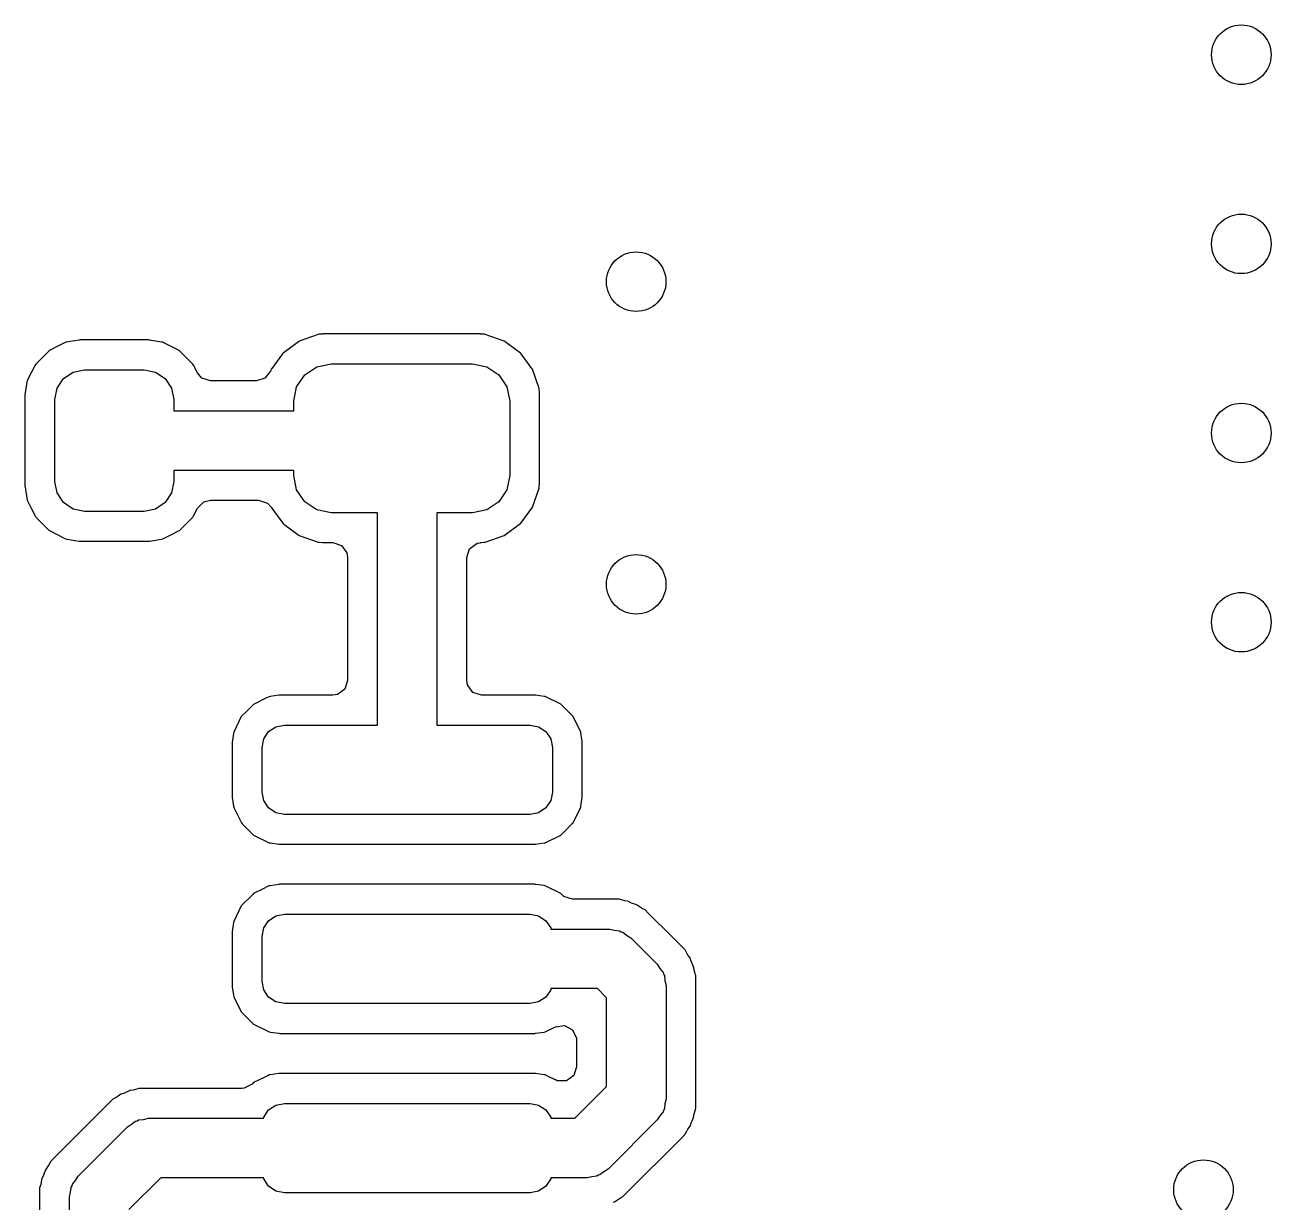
# Model space of a CAD drawing. Extents: x 3.91 to 7.47, y -4.88 to -2.92.
# Drawn here: x 5.017 to 5.3465, y -3.9008 to -3.5896 of the extents above; entities that cross this region are included whole.
import ezdxf

# ---------------------------------------------------------------- set-up
doc = ezdxf.new("R2010")
doc.units = 0
doc.header["$MEASUREMENT"] = 0
doc.layers.add('BLACK', color=7, linetype='CONTINUOUS')

msp = doc.modelspace()

# ---------------------------------------------------------------- linework, layer by layer
at = {"layer": 'BLACK', "linetype": 'CONTINUOUS'}
for p, q in [((5.02787, -3.67351), (5.02572, -3.6746)), ((5.03026, -3.67313), (5.02787, -3.67351)), ((5.03141, -3.67295), (5.03026, -3.67313)), ((5.03156, -3.67292), (5.03141, -3.67295)), ((5.03141, -3.67295), (5.03141, -3.67295)), ((5.04068, -3.67292), (5.03156, -3.67292)), ((5.04979, -3.67292), (5.04068, -3.67292)), ((5.04994, -3.67295), (5.04979, -3.67292)), ((5.05318, -3.67346), (5.04994, -3.67295)), ((5.04994, -3.67295), (5.04994, -3.67295)), ((5.05348, -3.67351), (5.05318, -3.67346)), ((5.05318, -3.67346), (5.05318, -3.67346)), ((5.05376, -3.67365), (5.05348, -3.67351)), ((5.05766, -3.67564), (5.05376, -3.67365)), ((5.05376, -3.67365), (5.05376, -3.67365)), ((5.08865, -3.67391), (5.08529, -3.67639)), ((5.08935, -3.6734), (5.08865, -3.67391)), ((5.08958, -3.67322), (5.08935, -3.6734)), ((5.08935, -3.6734), (5.08935, -3.6734)), ((5.09461, -3.67146), (5.08958, -3.67322)), ((5.09485, -3.67143), (5.09461, -3.67146)), ((5.09576, -3.67135), (5.09485, -3.67143)), ((5.09485, -3.67143), (5.09485, -3.67143)), ((5.09585, -3.67134), (5.09576, -3.67135)), ((5.09576, -3.67135), (5.09576, -3.67135)), ((5.1375, -3.67134), (5.09585, -3.67134)), ((5.13759, -3.67135), (5.1375, -3.67134)), ((5.1385, -3.67143), (5.13759, -3.67135)), ((5.13759, -3.67135), (5.13759, -3.67135)), ((5.13874, -3.67146), (5.1385, -3.67143)), ((5.1385, -3.67143), (5.1385, -3.67143)), ((5.14377, -3.67322), (5.13874, -3.67146)), ((5.144, -3.6734), (5.14377, -3.67322)), ((5.1447, -3.67391), (5.144, -3.6734)), ((5.144, -3.6734), (5.144, -3.6734)), ((5.14806, -3.67639), (5.1447, -3.67391)), ((5.02342, -3.67577), (5.01989, -3.67931)), ((5.02369, -3.67564), (5.02342, -3.67577)), ((5.02572, -3.6746), (5.02369, -3.67564)), ((5.02369, -3.67564), (5.02369, -3.67564)), ((5.05793, -3.67577), (5.05766, -3.67564)), ((5.05766, -3.67564), (5.05766, -3.67564)), ((5.06146, -3.67931), (5.05793, -3.67577)), ((5.08512, -3.67663), (5.0823, -3.68045)), ((5.08529, -3.67639), (5.08512, -3.67663)), ((5.14823, -3.67663), (5.14806, -3.67639)), ((5.15105, -3.68045), (5.14823, -3.67663)), ((5.01975, -3.67958), (5.01784, -3.68332)), ((5.01989, -3.67931), (5.01975, -3.67958)), ((5.01975, -3.67958), (5.01975, -3.67958)), ((5.0616, -3.67958), (5.06146, -3.67931)), ((5.06264, -3.68162), (5.0616, -3.67958)), ((5.0616, -3.67958), (5.0616, -3.67958)), ((5.0823, -3.68045), (5.08212, -3.68068)), ((5.0823, -3.68045), (5.0823, -3.68045)), ((5.09101, -3.68212), (5.09421, -3.67998)), ((5.09421, -3.67998), (5.09797, -3.67923)), ((5.09797, -3.67923), (5.13538, -3.67923)), ((5.13538, -3.67923), (5.13914, -3.67998)), ((5.13914, -3.67998), (5.14234, -3.68212)), ((5.15123, -3.68068), (5.15105, -3.68045)), ((5.01762, -3.68376), (5.01757, -3.68406)), ((5.01784, -3.68332), (5.01762, -3.68376)), ((5.02553, -3.68568), (5.02723, -3.68312)), ((5.02723, -3.68312), (5.02979, -3.68142)), ((5.02979, -3.68142), (5.0328, -3.68082)), ((5.0328, -3.68082), (5.04855, -3.68082)), ((5.04855, -3.68082), (5.05156, -3.68142)), ((5.05156, -3.68142), (5.05412, -3.68312)), ((5.05412, -3.68312), (5.05582, -3.68568)), ((5.06383, -3.683), (5.06264, -3.68162)), ((5.06612, -3.68375), (5.06383, -3.683)), ((5.07828, -3.68375), (5.06612, -3.68375)), ((5.0805, -3.68306), (5.07828, -3.68375)), ((5.08196, -3.68114), (5.0805, -3.68306)), ((5.08203, -3.68096), (5.08196, -3.68114)), ((5.08212, -3.68068), (5.08203, -3.68096)), ((5.08888, -3.68531), (5.09101, -3.68212)), ((5.14234, -3.68212), (5.14447, -3.68531)), ((5.15299, -3.68571), (5.15123, -3.68068)), ((5.01731, -3.68571), (5.01703, -3.68745)), ((5.01757, -3.68406), (5.01731, -3.68571)), ((5.01757, -3.68406), (5.01757, -3.68406)), ((5.02493, -3.68869), (5.02553, -3.68568)), ((5.05582, -3.68568), (5.05642, -3.68869)), ((5.08813, -3.68908), (5.08888, -3.68531)), ((5.14447, -3.68531), (5.14522, -3.68908)), ((5.15311, -3.68696), (5.15299, -3.68571)), ((5.15311, -3.71088), (5.15311, -3.68696)), ((5.01703, -3.68745), (5.01703, -3.71158)), ((5.02493, -3.71034), (5.02493, -3.68869)), ((5.05642, -3.68869), (5.05642, -3.69164)), ((5.08813, -3.69164), (5.08813, -3.68908)), ((5.14522, -3.68908), (5.14522, -3.70876)), ((5.05642, -3.69164), (5.08813, -3.69164)), ((5.08813, -3.70739), (5.05642, -3.70739)), ((5.05642, -3.70739), (5.05642, -3.71034)), ((5.08813, -3.70876), (5.08813, -3.70739)), ((5.08888, -3.71253), (5.08813, -3.70876)), ((5.14522, -3.70876), (5.14447, -3.71253)), ((5.01703, -3.71158), (5.01706, -3.71174)), ((5.01706, -3.71174), (5.01706, -3.71174)), ((5.01706, -3.71174), (5.01717, -3.71245)), ((5.01717, -3.71245), (5.01762, -3.71528)), ((5.02553, -3.71336), (5.02493, -3.71034)), ((5.02723, -3.71591), (5.02553, -3.71336)), ((5.05582, -3.71336), (5.05412, -3.71591)), ((5.05642, -3.71034), (5.05582, -3.71336)), ((5.09101, -3.71572), (5.08888, -3.71253)), ((5.14447, -3.71253), (5.14234, -3.71572)), ((5.15123, -3.71715), (5.15299, -3.71212)), ((5.15299, -3.71212), (5.15304, -3.71164)), ((5.15304, -3.71164), (5.1531, -3.71097)), ((5.1531, -3.71097), (5.15311, -3.71088)), ((5.1531, -3.71097), (5.1531, -3.71097)), ((5.01762, -3.71528), (5.0186, -3.7172)), ((5.02979, -3.71762), (5.02723, -3.71591)), ((5.05412, -3.71591), (5.05156, -3.71762)), ((5.06264, -3.71741), (5.06435, -3.71571)), ((5.06435, -3.71571), (5.06612, -3.71528)), ((5.06612, -3.71528), (5.07883, -3.71528)), ((5.07883, -3.71528), (5.08113, -3.71603)), ((5.08113, -3.71603), (5.08211, -3.71716)), ((5.09421, -3.71785), (5.09101, -3.71572)), ((5.14234, -3.71572), (5.13914, -3.71785)), ((5.0186, -3.7172), (5.01975, -3.71945)), ((5.01975, -3.71945), (5.01989, -3.71973)), ((5.01989, -3.71973), (5.02342, -3.72326)), ((5.0328, -3.71822), (5.02979, -3.71762)), ((5.04855, -3.71822), (5.0328, -3.71822)), ((5.05156, -3.71762), (5.04855, -3.71822)), ((5.05793, -3.72326), (5.06146, -3.71973)), ((5.06146, -3.71973), (5.0616, -3.71945)), ((5.0616, -3.71945), (5.06264, -3.71741)), ((5.0616, -3.71945), (5.0616, -3.71945)), ((5.08211, -3.71716), (5.08212, -3.71715)), ((5.08212, -3.71715), (5.0823, -3.71739)), ((5.0823, -3.71739), (5.0823, -3.71739)), ((5.0823, -3.71739), (5.08469, -3.72062)), ((5.09797, -3.7186), (5.09421, -3.71785)), ((5.11024, -3.7186), (5.09797, -3.7186)), ((5.11024, -3.77471), (5.11024, -3.7186)), ((5.13538, -3.7186), (5.12599, -3.7186)), ((5.12599, -3.7186), (5.12599, -3.77471)), ((5.13914, -3.71785), (5.13538, -3.7186)), ((5.14866, -3.72062), (5.15105, -3.71739)), ((5.15105, -3.71739), (5.15123, -3.71715)), ((5.15105, -3.71739), (5.15105, -3.71739)), ((5.02342, -3.72326), (5.02369, -3.7234)), ((5.02369, -3.7234), (5.02369, -3.7234)), ((5.02369, -3.7234), (5.02759, -3.72539)), ((5.0561, -3.72419), (5.05766, -3.7234)), ((5.05766, -3.7234), (5.05793, -3.72326)), ((5.05766, -3.7234), (5.05766, -3.7234)), ((5.08469, -3.72062), (5.08529, -3.72144)), ((5.08529, -3.72144), (5.08553, -3.72162)), ((5.08553, -3.72162), (5.08922, -3.72435)), ((5.14413, -3.72435), (5.14782, -3.72162)), ((5.14782, -3.72162), (5.14806, -3.72144)), ((5.14806, -3.72144), (5.14866, -3.72062)), ((5.02759, -3.72539), (5.02787, -3.72553)), ((5.02787, -3.72553), (5.02817, -3.72557)), ((5.02817, -3.72557), (5.02817, -3.72557)), ((5.02817, -3.72557), (5.03141, -3.72609)), ((5.03141, -3.72609), (5.03141, -3.72609)), ((5.03141, -3.72609), (5.03156, -3.72611)), ((5.03156, -3.72611), (5.04067, -3.72611)), ((5.04067, -3.72611), (5.04979, -3.72611)), ((5.04979, -3.72611), (5.04994, -3.72609)), ((5.04994, -3.72609), (5.05167, -3.72581)), ((5.04994, -3.72609), (5.04994, -3.72609)), ((5.05167, -3.72581), (5.05348, -3.72553)), ((5.05348, -3.72553), (5.0561, -3.72419)), ((5.08922, -3.72435), (5.08958, -3.72461)), ((5.08958, -3.72461), (5.09461, -3.72638)), ((5.09461, -3.72638), (5.09485, -3.7264)), ((5.09485, -3.7264), (5.09485, -3.7264)), ((5.09485, -3.7264), (5.09576, -3.72649)), ((5.09576, -3.72649), (5.09576, -3.72649)), ((5.09576, -3.72649), (5.09585, -3.7265)), ((5.09585, -3.7265), (5.09845, -3.7265)), ((5.09845, -3.7265), (5.10074, -3.72724)), ((5.13463, -3.72809), (5.13658, -3.72667)), ((5.13658, -3.72667), (5.1375, -3.72651)), ((5.1375, -3.7265), (5.13759, -3.72649)), ((5.1375, -3.72651), (5.1375, -3.7265)), ((5.13759, -3.72649), (5.1385, -3.7264)), ((5.1385, -3.7264), (5.13874, -3.72638)), ((5.1385, -3.7264), (5.1385, -3.7264)), ((5.13874, -3.72638), (5.14377, -3.72461)), ((5.14377, -3.72461), (5.14413, -3.72435)), ((5.10074, -3.72724), (5.10216, -3.72919)), ((5.10216, -3.72919), (5.10235, -3.73039)), ((5.13388, -3.73038), (5.13463, -3.72809)), ((5.10235, -3.73039), (5.10235, -3.76291)), ((5.13388, -3.76291), (5.13388, -3.73038)), ((5.10235, -3.76291), (5.1016, -3.76521)), ((5.13407, -3.76412), (5.13388, -3.76291)), ((5.1016, -3.76521), (5.09965, -3.76662)), ((5.13549, -3.76607), (5.13407, -3.76412)), ((5.13778, -3.76681), (5.13549, -3.76607)), ((5.07726, -3.76946), (5.07586, -3.77087)), ((5.07749, -3.76924), (5.07726, -3.76946)), ((5.08091, -3.76756), (5.07749, -3.76924)), ((5.08134, -3.76734), (5.08091, -3.76756)), ((5.08162, -3.76721), (5.08134, -3.76734)), ((5.08134, -3.76734), (5.08134, -3.76734)), ((5.08191, -3.76717), (5.08162, -3.76721)), ((5.08192, -3.76717), (5.08191, -3.76717)), ((5.08419, -3.76683), (5.08192, -3.76717)), ((5.08433, -3.76681), (5.08419, -3.76683)), ((5.08419, -3.76683), (5.08419, -3.76683)), ((5.09845, -3.76681), (5.08433, -3.76681)), ((5.09965, -3.76662), (5.09845, -3.76681)), ((5.1519, -3.76681), (5.13778, -3.76681)), ((5.15204, -3.76683), (5.1519, -3.76681)), ((5.15429, -3.76716), (5.15204, -3.76683)), ((5.15204, -3.76683), (5.15204, -3.76683)), ((5.15459, -3.7672), (5.15429, -3.76716)), ((5.15429, -3.76716), (5.15429, -3.76716)), ((5.15872, -3.76922), (5.15459, -3.7672)), ((5.16197, -3.77247), (5.15872, -3.76922)), ((5.07425, -3.77249), (5.07223, -3.77661)), ((5.07586, -3.77087), (5.07425, -3.77249)), ((5.164, -3.77659), (5.16197, -3.77247)), ((5.08146, -3.77644), (5.08338, -3.77516)), ((5.08338, -3.77516), (5.08564, -3.77471)), ((5.08564, -3.77471), (5.11024, -3.77471)), ((5.12599, -3.77471), (5.1506, -3.77471)), ((5.1506, -3.77471), (5.15286, -3.77516)), ((5.15286, -3.77516), (5.15477, -3.77644)), ((5.072, -3.77817), (5.07184, -3.7793)), ((5.07184, -3.7793), (5.07184, -3.79373)), ((5.07218, -3.77691), (5.072, -3.77817)), ((5.07223, -3.77661), (5.07218, -3.77691)), ((5.07218, -3.77691), (5.07218, -3.77691)), ((5.07973, -3.78061), (5.08018, -3.77835)), ((5.08018, -3.77835), (5.08146, -3.77644)), ((5.15477, -3.77644), (5.15605, -3.77835)), ((5.15605, -3.77835), (5.1565, -3.78061)), ((5.16404, -3.77689), (5.164, -3.77659)), ((5.16434, -3.77893), (5.16404, -3.77689)), ((5.16404, -3.77689), (5.16404, -3.77689)), ((5.1644, -3.7793), (5.16434, -3.77893)), ((5.1644, -3.79373), (5.1644, -3.7793)), ((5.07973, -3.79242), (5.07973, -3.78061)), ((5.1565, -3.78061), (5.1565, -3.79242)), ((5.08018, -3.79468), (5.07973, -3.79242)), ((5.1565, -3.79242), (5.15605, -3.79468)), ((5.07184, -3.79373), (5.07186, -3.79387)), ((5.07186, -3.79387), (5.07186, -3.79387)), ((5.07186, -3.79387), (5.07219, -3.79612)), ((5.08146, -3.7966), (5.08018, -3.79468)), ((5.15605, -3.79468), (5.15477, -3.7966)), ((5.16405, -3.79612), (5.16437, -3.79387)), ((5.16437, -3.79387), (5.1644, -3.79373)), ((5.16437, -3.79387), (5.16437, -3.79387)), ((5.07219, -3.79612), (5.07224, -3.79644)), ((5.07224, -3.79644), (5.07237, -3.79671)), ((5.07237, -3.79671), (5.07237, -3.79671)), ((5.07237, -3.79671), (5.07269, -3.79737)), ((5.07269, -3.79737), (5.07426, -3.80057)), ((5.08338, -3.79788), (5.08146, -3.7966)), ((5.08564, -3.79833), (5.08338, -3.79788)), ((5.1506, -3.79833), (5.08564, -3.79833)), ((5.15286, -3.79788), (5.1506, -3.79833)), ((5.15477, -3.7966), (5.15286, -3.79788)), ((5.16199, -3.80055), (5.164, -3.79642)), ((5.164, -3.79642), (5.16405, -3.79612)), ((5.16405, -3.79612), (5.16405, -3.79612)), ((5.07426, -3.80057), (5.07449, -3.80079)), ((5.07449, -3.80079), (5.0751, -3.80141)), ((5.0751, -3.80141), (5.07751, -3.80381)), ((5.15963, -3.80291), (5.16176, -3.80077)), ((5.16176, -3.80077), (5.16199, -3.80055)), ((5.07751, -3.80381), (5.08164, -3.80583)), ((5.08164, -3.80583), (5.08194, -3.80587)), ((5.08194, -3.80587), (5.08194, -3.80587)), ((5.08194, -3.80587), (5.08419, -3.8062)), ((5.15205, -3.8062), (5.15432, -3.80587)), ((5.15432, -3.80587), (5.15462, -3.80582)), ((5.15432, -3.80587), (5.15432, -3.80587)), ((5.15462, -3.80582), (5.15874, -3.8038)), ((5.15874, -3.8038), (5.15963, -3.80291)), ((5.08419, -3.8062), (5.08419, -3.8062)), ((5.08419, -3.8062), (5.08433, -3.80622)), ((5.08433, -3.80622), (5.1519, -3.80622)), ((5.1519, -3.80622), (5.15204, -3.8062)), ((5.15204, -3.8062), (5.15205, -3.8062)), ((5.08001, -3.818), (5.07749, -3.81924)), ((5.08134, -3.81734), (5.08001, -3.818)), ((5.08162, -3.81721), (5.08134, -3.81734)), ((5.08134, -3.81734), (5.08134, -3.81734)), ((5.08191, -3.81717), (5.08162, -3.81721)), ((5.08192, -3.81717), (5.08191, -3.81717)), ((5.08419, -3.81683), (5.08192, -3.81717)), ((5.08433, -3.81681), (5.08419, -3.81683)), ((5.08419, -3.81683), (5.08419, -3.81683)), ((5.1519, -3.81681), (5.08433, -3.81681)), ((5.15204, -3.81683), (5.1519, -3.81681)), ((5.15429, -3.81716), (5.15204, -3.81683)), ((5.15204, -3.81683), (5.15204, -3.81683)), ((5.15459, -3.8172), (5.15429, -3.81716)), ((5.15429, -3.81716), (5.15429, -3.81716)), ((5.15872, -3.81922), (5.15459, -3.8172)), ((5.07709, -3.81964), (5.07425, -3.82249)), ((5.07726, -3.81946), (5.07709, -3.81964)), ((5.07749, -3.81924), (5.07726, -3.81946)), ((5.15895, -3.81945), (5.15872, -3.81922)), ((5.15911, -3.81961), (5.15895, -3.81945)), ((5.15957, -3.82), (5.15911, -3.81961)), ((5.16186, -3.82075), (5.15957, -3.82)), ((5.17417, -3.82075), (5.16186, -3.82075)), ((5.17508, -3.82104), (5.17417, -3.82075)), ((5.17567, -3.82119), (5.17508, -3.82104)), ((5.17631, -3.82129), (5.17567, -3.82119)), ((5.17661, -3.82133), (5.17631, -3.82129)), ((5.17631, -3.82129), (5.17631, -3.82129)), ((5.17745, -3.82177), (5.17661, -3.82133)), ((5.17802, -3.822), (5.17745, -3.82177)), ((5.17892, -3.82229), (5.17802, -3.822)), ((5.17917, -3.82247), (5.17892, -3.82229)), ((5.07425, -3.82249), (5.07223, -3.82661)), ((5.08146, -3.82644), (5.08338, -3.82516)), ((5.08338, -3.82516), (5.08564, -3.82471)), ((5.08564, -3.82471), (5.1506, -3.82471)), ((5.1506, -3.82471), (5.15286, -3.82516)), ((5.15286, -3.82516), (5.15477, -3.82644)), ((5.17969, -3.82285), (5.17917, -3.82247)), ((5.18021, -3.82317), (5.17969, -3.82285)), ((5.18106, -3.8236), (5.18021, -3.82317)), ((5.18195, -3.82449), (5.18106, -3.8236)), ((5.18806, -3.8306), (5.18195, -3.82449)), ((5.18195, -3.82449), (5.18195, -3.82449)), ((5.072, -3.82817), (5.07184, -3.8293)), ((5.07218, -3.82691), (5.072, -3.82817)), ((5.07223, -3.82661), (5.07218, -3.82691)), ((5.07218, -3.82691), (5.07218, -3.82691)), ((5.07973, -3.83061), (5.08018, -3.82835)), ((5.08018, -3.82835), (5.08146, -3.82644)), ((5.15477, -3.82644), (5.15605, -3.82835)), ((5.15605, -3.82835), (5.15611, -3.82864)), ((5.15611, -3.82864), (5.17169, -3.82864)), ((5.17169, -3.82864), (5.17297, -3.82894)), ((5.17297, -3.82894), (5.17428, -3.82909)), ((5.07184, -3.8293), (5.07184, -3.84373)), ((5.07973, -3.84242), (5.07973, -3.83061)), ((5.17428, -3.82909), (5.17466, -3.82933)), ((5.17466, -3.82933), (5.1751, -3.82943)), ((5.1751, -3.82943), (5.17613, -3.83025)), ((5.17613, -3.83025), (5.17724, -3.83095)), ((5.17724, -3.83095), (5.18425, -3.83796)), ((5.19159, -3.83413), (5.18806, -3.8306)), ((5.18806, -3.8306), (5.18806, -3.8306)), ((5.19202, -3.83498), (5.19159, -3.83413)), ((5.19234, -3.8355), (5.19202, -3.83498)), ((5.1929, -3.83627), (5.19234, -3.8355)), ((5.18425, -3.83796), (5.18495, -3.83907)), ((5.19299, -3.83656), (5.1929, -3.83627)), ((5.19319, -3.83717), (5.19299, -3.83656)), ((5.19299, -3.83656), (5.19299, -3.83656)), ((5.19343, -3.83774), (5.19319, -3.83717)), ((5.19386, -3.83858), (5.19343, -3.83774)), ((5.19391, -3.83889), (5.19386, -3.83858)), ((5.18495, -3.83907), (5.18577, -3.8401)), ((5.18577, -3.8401), (5.18587, -3.84054)), ((5.18587, -3.84054), (5.18611, -3.84093)), ((5.18611, -3.84093), (5.18626, -3.84223)), ((5.19401, -3.83952), (5.19391, -3.83889)), ((5.19391, -3.83889), (5.19391, -3.83889)), ((5.19415, -3.84012), (5.19401, -3.83952)), ((5.19444, -3.84102), (5.19415, -3.84012)), ((5.19444, -3.87476), (5.19444, -3.84102)), ((5.07184, -3.84373), (5.07186, -3.84387)), ((5.07186, -3.84387), (5.07186, -3.84387)), ((5.07186, -3.84387), (5.07219, -3.8461)), ((5.08018, -3.84468), (5.07973, -3.84242)), ((5.08146, -3.8466), (5.08018, -3.84468)), ((5.15605, -3.84468), (5.15477, -3.8466)), ((5.15611, -3.84439), (5.15605, -3.84468)), ((5.16841, -3.84439), (5.15611, -3.84439)), ((5.1708, -3.84678), (5.16841, -3.84439)), ((5.18626, -3.84223), (5.18655, -3.84352)), ((5.18655, -3.84352), (5.18655, -3.87353)), ((5.07219, -3.8461), (5.07224, -3.84644)), ((5.07224, -3.84644), (5.07237, -3.84671)), ((5.07237, -3.84671), (5.07237, -3.84671)), ((5.07237, -3.84671), (5.07301, -3.84801)), ((5.07301, -3.84801), (5.07426, -3.85057)), ((5.08338, -3.84788), (5.08146, -3.8466)), ((5.08564, -3.84833), (5.08338, -3.84788)), ((5.1506, -3.84833), (5.08564, -3.84833)), ((5.15286, -3.84788), (5.1506, -3.84833)), ((5.15477, -3.8466), (5.15286, -3.84788)), ((5.1708, -3.87026), (5.1708, -3.84678)), ((5.07426, -3.85057), (5.07449, -3.85079)), ((5.07449, -3.85079), (5.07482, -3.85113)), ((5.07482, -3.85113), (5.07751, -3.85381)), ((5.07751, -3.85381), (5.08164, -3.85583)), ((5.15462, -3.85582), (5.15729, -3.85451)), ((5.15729, -3.85451), (5.15968, -3.85417)), ((5.15968, -3.85417), (5.16181, -3.85529)), ((5.16181, -3.85529), (5.16287, -3.85745)), ((5.08164, -3.85583), (5.08194, -3.85587)), ((5.08194, -3.85587), (5.08194, -3.85587)), ((5.08194, -3.85587), (5.08419, -3.8562)), ((5.08419, -3.8562), (5.08419, -3.8562)), ((5.08419, -3.8562), (5.08433, -3.85622)), ((5.08433, -3.85622), (5.1519, -3.85622)), ((5.1519, -3.85622), (5.15204, -3.8562)), ((5.15204, -3.8562), (5.15205, -3.8562)), ((5.15205, -3.8562), (5.15432, -3.85587)), ((5.15432, -3.85587), (5.15462, -3.85582)), ((5.15432, -3.85587), (5.15432, -3.85587)), ((5.16287, -3.85745), (5.16291, -3.85801)), ((5.16291, -3.85801), (5.16291, -3.86502)), ((5.16291, -3.86502), (5.16216, -3.86732)), ((5.08031, -3.86785), (5.07749, -3.86924)), ((5.08134, -3.86734), (5.08031, -3.86785)), ((5.08162, -3.86721), (5.08134, -3.86734)), ((5.08134, -3.86734), (5.08134, -3.86734)), ((5.08191, -3.86717), (5.08162, -3.86721)), ((5.08192, -3.86717), (5.08191, -3.86717)), ((5.08419, -3.86683), (5.08192, -3.86717)), ((5.08433, -3.86681), (5.08419, -3.86683)), ((5.08419, -3.86683), (5.08419, -3.86683)), ((5.1519, -3.86681), (5.08433, -3.86681)), ((5.15204, -3.86683), (5.1519, -3.86681)), ((5.15429, -3.86716), (5.15204, -3.86683)), ((5.15204, -3.86683), (5.15204, -3.86683)), ((5.15459, -3.8672), (5.15429, -3.86716)), ((5.15429, -3.86716), (5.15429, -3.86716)), ((5.15592, -3.86785), (5.15459, -3.8672)), ((5.1573, -3.86853), (5.15592, -3.86785)), ((5.16216, -3.86732), (5.16021, -3.86873)), ((5.0439, -3.87176), (5.04333, -3.872)), ((5.04407, -3.87168), (5.0439, -3.87176)), ((5.04474, -3.87133), (5.04407, -3.87168)), ((5.04568, -3.87119), (5.04474, -3.87133)), ((5.04627, -3.87104), (5.04568, -3.87119)), ((5.04689, -3.87084), (5.04627, -3.87104)), ((5.04718, -3.87075), (5.04689, -3.87084)), ((5.04689, -3.87084), (5.04689, -3.87084)), ((5.04843, -3.87075), (5.04718, -3.87075)), ((5.07436, -3.87075), (5.04843, -3.87075)), ((5.04843, -3.87075), (5.04843, -3.87075)), ((5.07498, -3.8707), (5.07436, -3.87075)), ((5.07712, -3.86961), (5.07498, -3.8707)), ((5.07726, -3.86946), (5.07712, -3.86961)), ((5.07749, -3.86924), (5.07726, -3.86946)), ((5.15781, -3.86873), (5.1573, -3.86853)), ((5.16021, -3.86873), (5.15781, -3.86873)), ((5.16241, -3.87864), (5.1708, -3.87026)), ((5.0394, -3.87449), (5.02465, -3.88924)), ((5.04029, -3.8736), (5.0394, -3.87449)), ((5.04114, -3.87317), (5.04029, -3.8736)), ((5.04166, -3.87285), (5.04114, -3.87317)), ((5.04243, -3.87229), (5.04166, -3.87285)), ((5.04333, -3.872), (5.04243, -3.87229)), ((5.08338, -3.87516), (5.08564, -3.87471)), ((5.08564, -3.87471), (5.1506, -3.87471)), ((5.1506, -3.87471), (5.15286, -3.87516)), ((5.18625, -3.87481), (5.18611, -3.87612)), ((5.18655, -3.87353), (5.18625, -3.87481)), ((5.19444, -3.87601), (5.19444, -3.87476)), ((5.19444, -3.87476), (5.19444, -3.87476)), ((5.08012, -3.87864), (5.08018, -3.87835)), ((5.08018, -3.87835), (5.08146, -3.87644)), ((5.08146, -3.87644), (5.08338, -3.87516)), ((5.15286, -3.87516), (5.15477, -3.87644)), ((5.15477, -3.87644), (5.15605, -3.87835)), ((5.15605, -3.87835), (5.15611, -3.87864)), ((5.18494, -3.87797), (5.18424, -3.87908)), ((5.18576, -3.87694), (5.18494, -3.87797)), ((5.18587, -3.8765), (5.18576, -3.87694)), ((5.18611, -3.87612), (5.18587, -3.8765)), ((5.19386, -3.87845), (5.19401, -3.87751)), ((5.19401, -3.87751), (5.19415, -3.87692)), ((5.19415, -3.87692), (5.19435, -3.87631)), ((5.19435, -3.87631), (5.19444, -3.87601)), ((5.19435, -3.87631), (5.19435, -3.87631)), ((5.03111, -3.89395), (5.04412, -3.88094)), ((5.04412, -3.88094), (5.04523, -3.88024)), ((5.04523, -3.88024), (5.04626, -3.87942)), ((5.04626, -3.87942), (5.0467, -3.87932)), ((5.0467, -3.87932), (5.04709, -3.87908)), ((5.04709, -3.87908), (5.04839, -3.87894)), ((5.04839, -3.87894), (5.04967, -3.87864)), ((5.04967, -3.87864), (5.08012, -3.87864)), ((5.15611, -3.87864), (5.16241, -3.87864)), ((5.18424, -3.87908), (5.17123, -3.89209)), ((5.19202, -3.88205), (5.19234, -3.88153)), ((5.19234, -3.88153), (5.1929, -3.88076)), ((5.1929, -3.88076), (5.19319, -3.87986)), ((5.19319, -3.87986), (5.19343, -3.8793)), ((5.19343, -3.8793), (5.19386, -3.87845)), ((5.17595, -3.89854), (5.1907, -3.88379)), ((5.1907, -3.88379), (5.19159, -3.8829)), ((5.19159, -3.8829), (5.19202, -3.88205)), ((5.02301, -3.8915), (5.02245, -3.89227)), ((5.02333, -3.89098), (5.02301, -3.8915)), ((5.02376, -3.89013), (5.02333, -3.89098)), ((5.02465, -3.88924), (5.02376, -3.89013)), ((5.02465, -3.88924), (5.02465, -3.88924)), ((5.02149, -3.89458), (5.02144, -3.89489)), ((5.02192, -3.89374), (5.02149, -3.89458)), ((5.02216, -3.89317), (5.02192, -3.89374)), ((5.02236, -3.89256), (5.02216, -3.89317)), ((5.02245, -3.89227), (5.02236, -3.89256)), ((5.03041, -3.89506), (5.03111, -3.89395)), ((5.05294, -3.89439), (5.04455, -3.90278)), ((5.08012, -3.89439), (5.05294, -3.89439)), ((5.08018, -3.89468), (5.08012, -3.89439)), ((5.08146, -3.8966), (5.08018, -3.89468)), ((5.15605, -3.89468), (5.15477, -3.8966)), ((5.15611, -3.89439), (5.15605, -3.89468)), ((5.16567, -3.89439), (5.15611, -3.89439)), ((5.16696, -3.8941), (5.16567, -3.89439)), ((5.16826, -3.89395), (5.16696, -3.8941)), ((5.16865, -3.89371), (5.16826, -3.89395)), ((5.16909, -3.89361), (5.16865, -3.89371)), ((5.17012, -3.89279), (5.16909, -3.89361)), ((5.17123, -3.89209), (5.17012, -3.89279)), ((5.0212, -3.89612), (5.02091, -3.89702)), ((5.02091, -3.89702), (5.02091, -3.95107)), ((5.02134, -3.89552), (5.0212, -3.89612)), ((5.02144, -3.89489), (5.02134, -3.89552)), ((5.02144, -3.89489), (5.02144, -3.89489)), ((5.0291, -3.89822), (5.02924, -3.89691)), ((5.02924, -3.89691), (5.02948, -3.89653)), ((5.02948, -3.89653), (5.02959, -3.89609)), ((5.02959, -3.89609), (5.03041, -3.89506)), ((5.08338, -3.89788), (5.08146, -3.8966)), ((5.08564, -3.89833), (5.08338, -3.89788)), ((5.15286, -3.89788), (5.1506, -3.89833)), ((5.15477, -3.8966), (5.15286, -3.89788)), ((5.0288, -3.8995), (5.0291, -3.89822)), ((5.0288, -4.11026), (5.0288, -3.8995)), ((5.1506, -3.89833), (5.08564, -3.89833)), ((5.17263, -3.90084), (5.17292, -3.90074)), ((5.17292, -3.90074), (5.17369, -3.90018)), ((5.17369, -3.90018), (5.17421, -3.89986)), ((5.17421, -3.89986), (5.17506, -3.89943)), ((5.17506, -3.89943), (5.17595, -3.89854)), ((5.17595, -3.89854), (5.17595, -3.89854))]:
    msp.add_line(p, q, dxfattribs=at)
at = {"layer": 'BLACK'}
for centre in [(5.33867, -3.59752), (5.33867, -3.64752), (5.17867, -3.65752), (5.33867, -3.69752), (5.17867, -3.73752), (5.33867, -3.74752), (5.32867, -3.89752)]:
    msp.add_circle(centre, 0.00787, dxfattribs=at)

doc.saveas('drawing.dxf')
